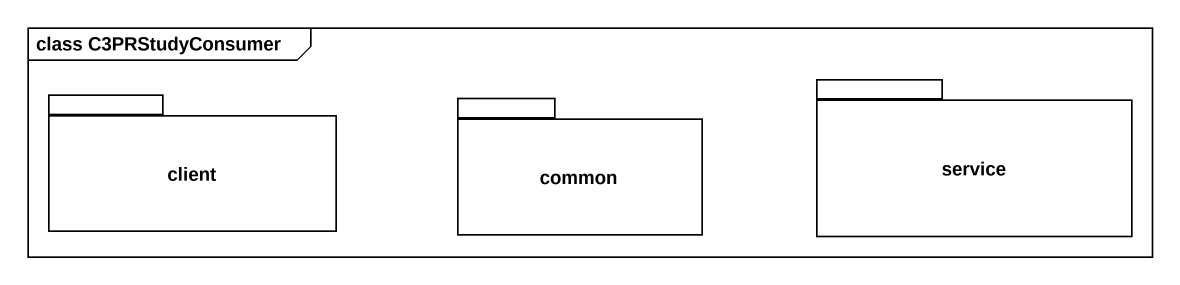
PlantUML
@startuml
mainframe class C3PRStudyConsumer
package service {
}
package client {
}
package common {
}
@enduml
